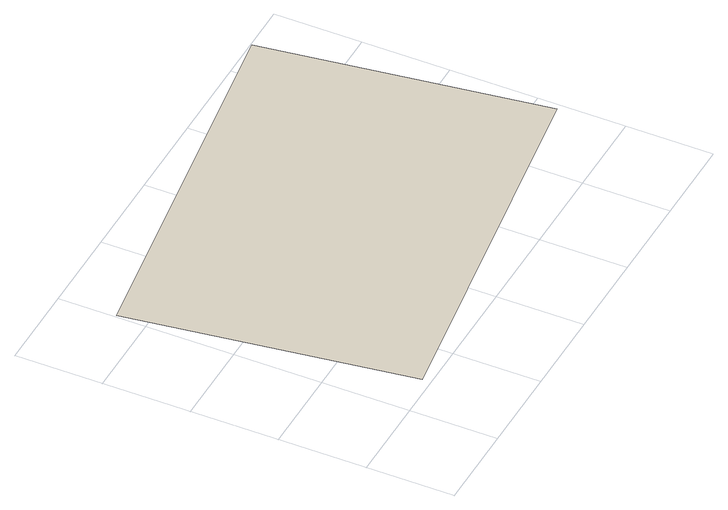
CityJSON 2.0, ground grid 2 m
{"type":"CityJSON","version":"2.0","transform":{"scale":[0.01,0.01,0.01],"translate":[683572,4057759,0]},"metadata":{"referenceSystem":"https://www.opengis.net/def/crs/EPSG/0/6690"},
"CityObjects":{
"building1":{"type":"Building","attributes":{"class":"3003","usage":"411","yearOfConstruction":"0001","measuredHeight":8.6,"storeysAboveGround":9999,"storeysBelowGround":9999,"BuildingIDAttribute.prefecture":"16","BuildingIDAttribute.city":"16211","BuildingDetailAttribute.totalFloorArea":76.2,"BuildingDetailAttribute.buildingFootprintArea":76.2,"BuildingDetailAttribute.buildingRoofEdgeArea":58.7,"BuildingDetailAttribute.buildingStructureType":"611","BuildingDetailAttribute.fireproofStructureType":"1011","BuildingDetailAttribute.landUseType":"211","BuildingDetailAttribute.detailedUsage":"4111","BuildingDetailAttribute.buildingHeight":-9999,"BuildingDetailAttribute.surveyYear":2020},"geometry":[{"type":"MultiSurface","lod":"0","boundaries":[[[0,1,2,3]]]}]}
},
"vertices":[
[895,799,0],[6,670,0],[101,21,0],[988,150,0]
]}
